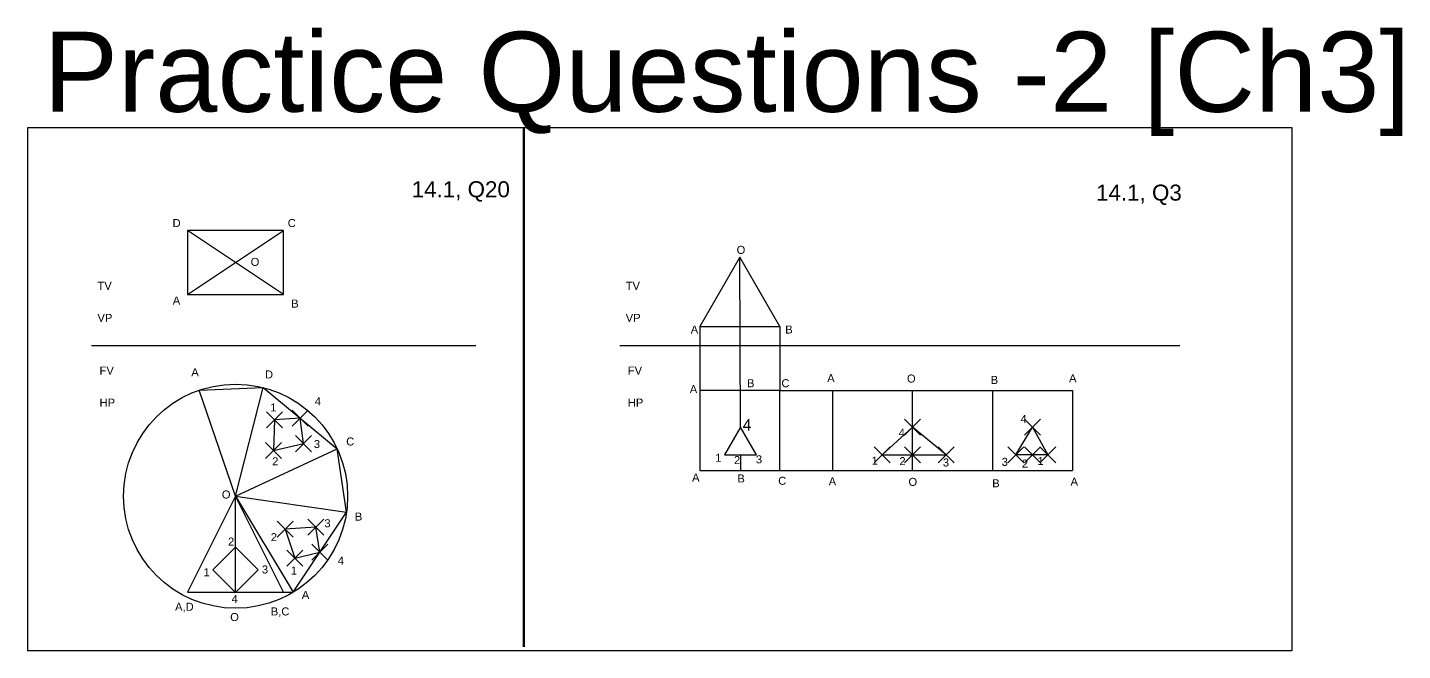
# Model space of a CAD drawing. Header units: millimetres. Extents: x -1114 to 4338, y -624 to 597.
# Drawn here: x 1000 to 1859, y 78 to 467 of the extents above; entities that cross this region are included whole.
import ezdxf

# ---------------------------------------------------------------- set-up
doc = ezdxf.new("R2010")
doc.units = ezdxf.units.MM
doc.header["$PDMODE"] = 3
doc.header["$PDSIZE"] = 5
doc.styles.get("Standard").update_dxf_attribs({"font": 'arial.ttf'})

msp = doc.modelspace()

# ---------------------------------------------------------------- linework, layer by layer
at = {"color": 4, "lineweight": 50}
msp.add_line((1310, 80), (1310, 404.164), dxfattribs=at)
for p, q in [((1100, 340), (1100, 300)), ((1160, 340), (1100, 340)), ((1100, 300), (1160, 340)), ((1160, 300), (1100, 340)), ((1160, 300), (1160, 340)), ((1445.489, 217.231), (1445, 323.301)), ((1100, 300), (1160, 300)), ((1040, 268.106), (1280, 268.106)), ((1370, 268.106), (1720, 268.106)), ((1470, 240), (1420, 240)), ((1420, 240), (1420, 190)), ((1470, 190), (1470, 240)), ((1445.489, 199.91), (1445.489, 190)), ((1420, 190), (1470, 190)), ((1130.001, 174.037), (1100.001, 114.037)), ((1130.001, 114.037), (1130.001, 174.037)), ((1160.001, 114.037), (1130.001, 174.037)), ((1130.001, 174.037), (1166.056, 114.037)), ((1130.001, 174.037), (1199.277, 164)), ((1100.001, 114.037), (1160.001, 114.037)), ((1100.001, 114.037), (1160.001, 114.037))]:
    msp.add_line(p, q)
at = {"color": 4}
for p, q in [((1420, 280), (1420, 240)), ((1470, 280), (1470, 240)), ((1470, 240), (1652.867, 240)), ((1470, 190), (1652.867, 190))]:
    msp.add_line(p, q, dxfattribs=at)
at = {"color": 7, "true_color": 0xffffff}
for p, q in [((1107.307, 240.256), (1147.274, 241.872)), ((1130.001, 174.037), (1147.274, 241.872)), ((1147.274, 241.872), (1193.463, 203.575)), ((1130.001, 174.037), (1107.307, 240.256)), ((1130.001, 174.037), (1193.463, 203.575)), ((1199.277, 164), (1193.463, 203.575)), ((1166.056, 114.037), (1199.277, 164)), ((1160.001, 114.037), (1166.056, 114.037))]:
    msp.add_line(p, q, dxfattribs=at)
at = {"color": 7}
for p, q in [((1502.867, 240), (1502.867, 190)), ((1552.867, 190), (1552.867, 240)), ((1602.867, 240), (1602.867, 190)), ((1652.867, 240), (1652.867, 190))]:
    msp.add_line(p, q, dxfattribs=at)
at = {"color": 3}
for p, q in [((1154.395, 221.79), (1153.703, 202.61)), ((1170.38, 222.714), (1154.395, 221.79)), ((1172.411, 206.852), (1170.38, 222.714)), ((1552.867, 217.231), (1533.844, 199.91)), ((1573.844, 199.91), (1552.867, 217.231)), ((1617.378, 199.91), (1627.867, 217.231)), ((1627.867, 217.231), (1637.378, 199.91)), ((1153.703, 202.61), (1172.411, 206.852)), ((1533.844, 199.91), (1552.867, 199.91)), ((1552.867, 199.91), (1573.844, 199.91)), ((1627.867, 199.91), (1617.378, 199.91)), ((1637.378, 199.91), (1627.867, 199.91)), ((1180.043, 154.768), (1160.915, 153.481)), ((1182.666, 139.017), (1180.043, 154.768)), ((1160.915, 153.481), (1167.1, 135.317)), ((1167.1, 135.317), (1182.666, 139.017))]:
    msp.add_line(p, q, dxfattribs=at)
for points in [[(1000, 77.644), (1790, 77.644), (1790, 404.164), (1000, 404.164)], [(1420, 280), (1470, 280), (1445, 323.301)], [(1435.489, 199.91), (1455.489, 199.91), (1445.489, 217.231)], [(1144.143, 128.073), (1130.001, 142.215), (1115.859, 128.073), (1130.001, 113.931)]]:
    msp.add_lwpolyline(points, close=True)
at = {"color": 4}
msp.add_circle((1130.001, 174.037), 70, dxfattribs=at)
for p in [(1154.395, 221.79), (1170.38, 222.714), (1552.867, 217.231), (1627.867, 217.231), (1153.703, 202.61), (1172.411, 206.852), (1533.844, 199.91), (1552.867, 199.91), (1573.844, 199.91), (1617.378, 199.91), (1627.867, 199.91), (1637.378, 199.91), (1160.915, 153.481), (1180.043, 154.768), (1167.1, 135.317), (1182.666, 139.017)]:
    msp.add_point(p, dxfattribs=at)

# ---------------------------------------------------------------- texts
at = {"color": 1, "lineweight": 30}
for s, height, p in [('Practice Questions -2 [Ch3]', 50, (1010, 414.164)), ('14.1, Q20', 10, (1240, 360.778)), ('14.1, Q3', 10, (1667.553, 358.679))]:
    msp.add_text(s, height=height, dxfattribs=at).set_placement(p)
for s, p in [('D', (1090.637, 342.175)), ('C', (1162.588, 342.175)), ('O', (1139.415, 317.889)), ('TV', (1043.715, 302.948)), ('TV', (1373.715, 302.948)), ('A', (1090.749, 293.78)), ('B', (1164.743, 291.872)), ('VP', (1043.715, 282.948)), ('VP', (1373.715, 282.948)), ('FV', (1045.03, 250)), ('A', (1102.324, 248.974)), ('D', (1148.372, 247.581)), ('FV', (1375.03, 250)), ('HP', (1045.03, 230)), ('1', (1151.688, 226.974)), ('4', (1179.476, 230.873)), ('HP', (1375.03, 230)), ('3', (1178.882, 204.1)), ('C', (1199.1, 205.712)), ('2', (1152.835, 193.308)), ('O', (1121.399, 172.6)), ('B', (1204.491, 158.792)), ('3', (1185.464, 154.617)), ('2', (1125.282, 143.214)), ('2', (1151.978, 145.947)), ('1', (1110.001, 124.037)), ('3', (1146.453, 125.763)), ('1', (1164.49, 125.108)), ('4', (1193.827, 131.328)), ('4', (1127.515, 107.391)), ('A', (1171.361, 109.88)), ('A,D', (1092.174, 102.452)), ('B,C', (1151.972, 99.539)), ('O', (1126.629, 96.047))]:
    msp.add_text(s, height=5).set_placement(p)
at = {"color": 4}
for s, height, p in [('O', 5, (1442.993, 325.396)), ('A', 5, (1414.348, 275.667)), ('B', 5, (1473.368, 275.667)), ('A', 5, (1499.597, 245.297)), ('O', 5, (1549.42, 245.034)), ('B', 5, (1601.755, 244.162)), ('A', 5, (1650.697, 245.205)), ('A', 5, (1413.76, 238.441)), ('B', 5, (1449.498, 242.12)), ('C', 5, (1470.998, 242.121)), ('4', 5, (1620.4, 219.85)), ('4', 7.13, (1446.756, 215.035)), ('4', 5, (1544.229, 211.143)), ('1', 5, (1429.656, 195.508)), ('2', 5, (1441.361, 194.111)), ('3', 5, (1455.051, 194.538)), ('1', 5, (1527.371, 193.789)), ('2', 5, (1544.693, 193.447)), ('3', 5, (1571.84, 192.598)), ('3', 5, (1608.612, 192.992)), ('1', 5, (1630.946, 193.521)), ('2', 5, (1621.229, 191.907)), ('A', 5, (1415.175, 183.182)), ('B', 5, (1443.472, 182.601)), ('C', 5, (1468.992, 181.163)), ('A', 5, (1500.537, 180.741)), ('O', 5, (1550.361, 180.478)), ('B', 5, (1602.695, 179.606)), ('A', 5, (1651.637, 180.649))]:
    msp.add_text(s, height=height, dxfattribs=at).set_placement(p)

doc.saveas('drawing.dxf')
